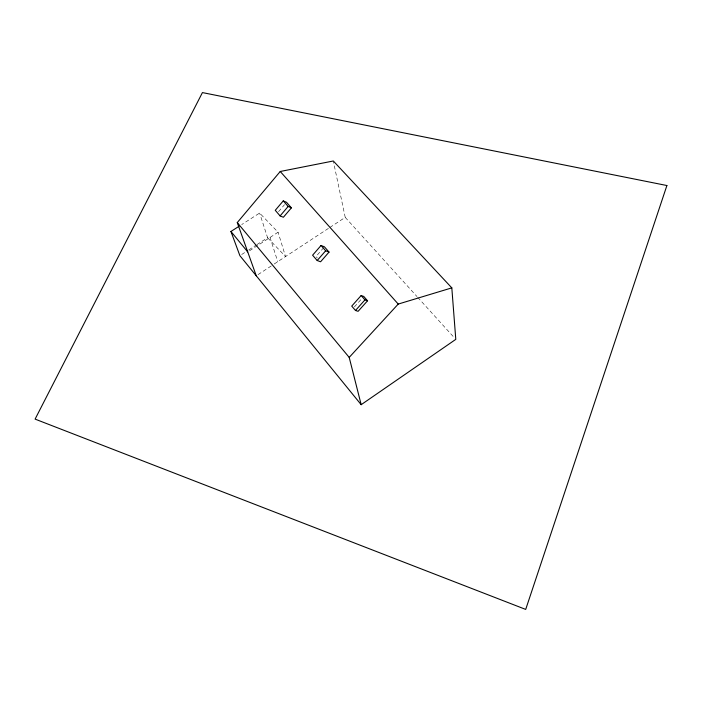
<?xml version="1.0" encoding="UTF-8"?>
<svg xmlns="http://www.w3.org/2000/svg" width="702" height="702" viewBox="0 0 702 702"><rect width="100%" height="100%" fill="white"/><g stroke="black" fill="none" stroke-linecap="round" stroke-linejoin="round"><path stroke-width="0.53" stroke-dasharray="3.51 2.63" d="M278.554 211.679L284.538 204.642M323.719 247.622L316.005 256.484L317.313 258.003M354.352 306.958L362.311 298.06M258.046 274.614L273.271 264.619M274.166 264.031L328.948 228.062M329.852 227.466L345.226 217.374L333.529 162.048M249.526 250.781L278.08 232.23L259.617 213.057L241.699 224.57M241.681 254.519L247.929 250.465M248.824 249.886L255.967 245.244M256.862 244.665L267.576 237.706L259.617 213.057M267.576 237.706L285.538 256.563L278.08 232.23M345.226 217.374L416.988 296.551M417.716 297.358L454.326 337.75M270.016 237.469L277.755 261.679"/><path stroke-width="1.05" d="M256.256 275.789L237.267 222.587L280.23 171.481L333.31 160.986L451.816 287.873L455.791 339.364L361.17 404.685L239.891 255.677L230.94 231.476L239.005 226.298M283.266 200.877L275.263 210.302L280.098 215.909L283.38 217.26L291.391 207.862L286.53 202.299L283.266 200.877L288.136 206.458L291.391 207.862M280.098 215.909L288.136 206.458M321.051 245.489L312.601 255.203L317.19 260.521L320.577 261.785L329.036 252.097L324.421 246.814L321.051 245.489L325.675 250.781L329.036 252.097M317.19 260.521L325.675 250.781M361.153 295.542L351.728 306.107L355.484 310.486L358.108 311.319L367.55 300.781L363.759 296.437L361.153 295.542L364.952 299.903L367.55 300.781M355.484 310.486L364.952 299.903M361.17 404.685L349.201 357.397L398.227 304.071L451.816 287.873M280.23 171.481L398.227 304.071M237.267 222.587L349.201 357.397M230.94 231.476L247.745 251.939M666.9 185.53L525.701 609.415L35.1 419.112L202.43 92.585L666.9 185.53"/></g></svg>
